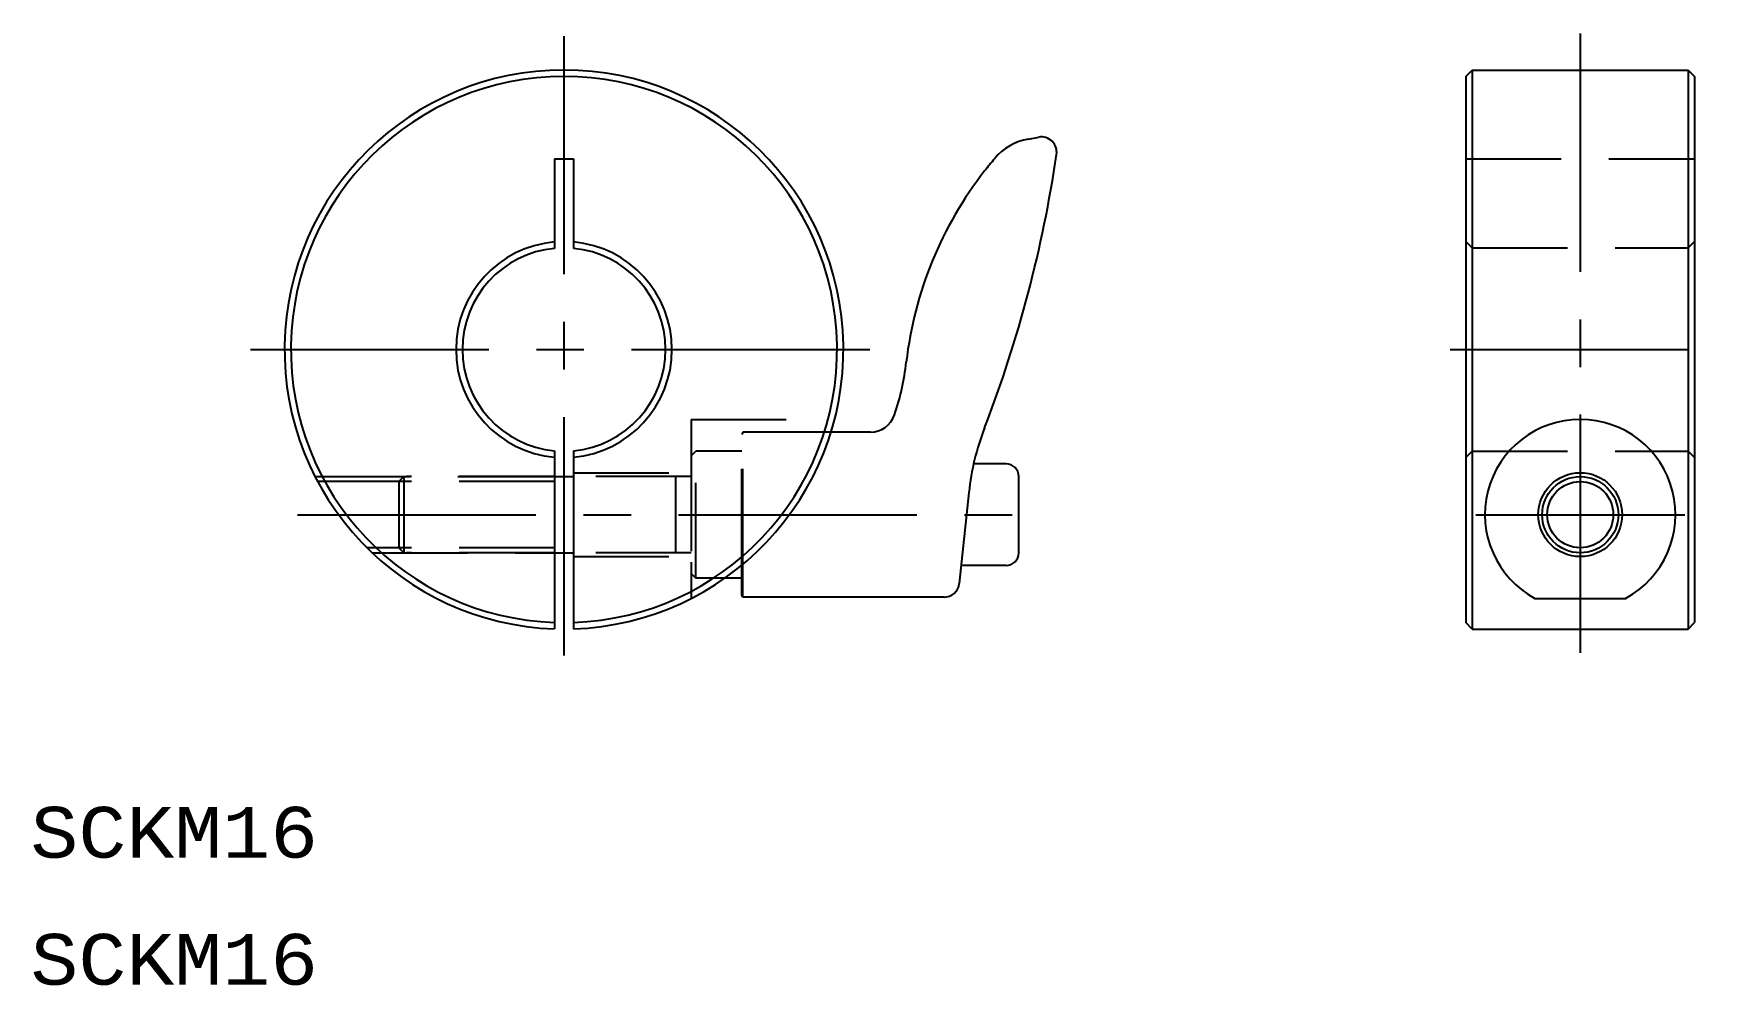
# Model space of a CAD drawing. Extents: x 20 to 152, y 20 to 95.
import ezdxf
from ezdxf.enums import TextEntityAlignment as Align

# ---------------------------------------------------------------- set-up
doc = ezdxf.new("R2010")
doc.units = 0
doc.header["$LTSCALE"] = 15
doc.linetypes.add('CENTER', pattern=[2, 1.25, -0.25, 0.25, -0.25])
doc.linetypes.add('DASHED', pattern=[0.75, 0.5, -0.25])
for name, color, linetype in [('CSLAYER1', 7, 'CONTINUOUS'), ('CSLAYER16', 7, 'CONTINUOUS'), ('CSLAYER3', 7, 'CONTINUOUS')]:
    doc.layers.add(name, color=color, linetype=linetype)
doc.styles.add('EASYDRAW_FONT', font='monotxt', dxfattribs={"height": 1, "bigfont": 'bigfont'})

# ---------------------------------------------------------------- blocks, each defined once
blk = doc.blocks.new('BLKF0000')
at = {"layer": 'CSLAYER1', "color": 3, "linetype": 'CONTINUOUS'}
for p, q in [((76.085808, 63.5), (76, 63.299237)), ((76.085808, 50.5), (76.085808, 53.100591)), ((76.085808, 50.5), (76, 50.700763))]:
    blk.add_line(p, q, dxfattribs=at)
at = {"layer": 'CSLAYER1', "color": 3, "linetype": 'DASHED'}
blk.add_line((76.085808, 53.100591), (76.085808, 63.5), dxfattribs=at)
at = {"layer": 'CSLAYER1', "color": 7, "linetype": 'CONTINUOUS'}
for p, q in [((96.8, 61), (94.285733, 61)), ((97.8, 54), (97.8, 60)), ((96.8, 53), (93.265294, 53))]:
    blk.add_line(p, q, dxfattribs=at)
for centre, start, end in [((96.8, 60), 0, 90), ((96.8, 54), 270, 360)]:
    blk.add_arc(centre, 1, start, end, dxfattribs=at)
at = {"layer": 'CSLAYER16', "color": 3, "linetype": 'CONTINUOUS'}
for p, q in [((98.567653, 86.571112), (99.376755, 86.713778)), ((86.121805, 63.5), (83.01785, 63.5)), ((93.874998, 58.745535), (93.113904, 51.57337)), ((76, 50.700763), (76, 53.100591)), ((91.920604, 50.5), (76.085808, 50.5))]:
    blk.add_line(p, q, dxfattribs=at)
at = {"layer": 'CSLAYER16', "color": 3, "linetype": 'DASHED'}
for p, q in [((83.01785, 63.5), (76.085808, 63.5)), ((76, 53.100591), (76, 63.299237))]:
    blk.add_line(p, q, dxfattribs=at)
at = {"layer": 'CSLAYER16', "color": 3, "linetype": 'CONTINUOUS'}
for centre, radius, start, end in [((99.34907, 82.139477), 4.5, 100, 140.207964), ((99.585133, 85.532009), 1.2, -8.365079, 100), ((1.836248, 99.905438), 100, 338.863766, 351.634921), ((126.626294, 59.419374), 40, 140.207964, 141.978819), ((118.748463, 65.578901), 30, 141.978819, 173.455386), ((69.074292, 71.277743), 20, 341.277451, 353.455386), ((86.121805, 65.5), 2, 270, 341.277451), ((113.76333, 56.635029), 20, 158.863766, 173.942569), ((91.920604, 51.7), 1.2, 270, 353.942569)]:
    blk.add_arc(centre, radius, start, end, dxfattribs=at)

msp = doc.modelspace()

# ---------------------------------------------------------------- linework, layer by layer
at = {"layer": 'CSLAYER1', "color": 7, "linetype": 'CONTINUOUS'}
for p, q in [((133, 91.5), (133.5, 92)), ((133, 91.5), (133, 48.499999)), ((133.5, 92), (133.5, 48)), ((133.5, 92), (150.5, 92)), ((150.5, 92), (150.5, 48)), ((150.5, 92), (151, 91.5)), ((151, 91.5), (151, 48.5)), ((61.25, 85), (61.25, 77.964766)), ((61.25, 85), (62.75, 85)), ((62.75, 85), (62.75, 77.964766)), ((61.25, 62.035234), (61.25, 48.012788)), ((62.75, 62.035234), (62.75, 48.012788)), ((61.25, 60), (62.75, 60)), ((61.25, 54), (62.75, 54)), ((76, 52), (74.649111, 52)), ((138.430145, 50.404082), (145.569855, 50.404082)), ((133.5, 48), (132.999999, 48.5)), ((133.5, 48), (150.5, 48)), ((150.5, 48), (151, 48.5))]:
    msp.add_line(p, q, dxfattribs=at)
at = {"layer": 'CSLAYER1', "color": 3, "linetype": 'DASHED'}
for p, q in [((133, 85), (151, 85)), ((133.5, 78), (133.000001, 78.499999)), ((133.5, 78), (150.5, 78)), ((151, 78.5), (150.5, 78)), ((72, 64.5), (72, 50.404082)), ((72, 64.5), (83.301408, 64.5)), ((72, 61.634144), (72.365856, 62)), ((72, 61.634144), (72, 52.365856)), ((76, 62), (72.365856, 62)), ((72.365856, 52), (72.365856, 62)), ((133, 61.500001), (133.499999, 62)), ((133.499999, 62), (150.5, 62)), ((150.5, 62), (151, 61.500001)), ((42.404082, 60), (61.25, 60)), ((61.25, 59.6), (42.613407, 59.6)), ((49.4, 60), (49, 59.6)), ((49, 59.6), (49, 54.4)), ((49.4, 60), (49.4, 54)), ((61.25, 60), (49.6, 60)), ((62.75, 60.3), (72, 60.3)), ((72, 60), (62.75, 60)), ((70.8, 54), (70.8, 60)), ((61.25, 54.4), (46.487424, 54.4)), ((49.4, 54), (49, 54.4)), ((46.900331, 54), (61.25, 54)), ((61.25, 54), (49.6, 54)), ((72, 54), (62.75, 54)), ((62.75, 53.7), (72, 53.7)), ((72, 52.365856), (72.365856, 52)), ((74.649111, 52), (72.365856, 52))]:
    msp.add_line(p, q, dxfattribs=at)
at = {"layer": 'CSLAYER1', "color": 7, "linetype": 'CONTINUOUS'}
for radius in [3.3, 2.6]:
    msp.add_circle((142, 57), radius, dxfattribs=at)
at = {"layer": 'CSLAYER1', "color": 3, "linetype": 'CONTINUOUS'}
msp.add_circle((142, 57), 3, dxfattribs=at)
at = {"layer": 'CSLAYER1', "color": 7, "linetype": 'CONTINUOUS'}
for centre, radius, start, end in [((62, 70), 22, -88.046356, 268.046356), ((62, 70), 21.5, -88.000904, 268.000904), ((62, 70), 8.5, 95.062095, 264.9379), ((62, 70), 8, 95.379378, 264.62063), ((62, 70), 8.5, -84.93791, 84.93791), ((62, 70), 8, -84.62062, 84.620621), ((142, 57), 7.5, -61.576777, 241.576777)]:
    msp.add_arc(centre, radius, start, end, dxfattribs=at)
at = {"layer": 'CSLAYER3', "color": 1, "linetype": 'CENTER'}
for p, q in [((62, 94.676142), (62, 45.323858)), ((142, 94.873515), (142, 45.126485)), ((37.323858, 70), (86.676142, 70)), ((131.75, 70), (152.25, 70)), ((41.025921, 57), (100.532329, 57)), ((133.775, 57), (150.225, 57))]:
    msp.add_line(p, q, dxfattribs=at)

# ---------------------------------------------------------------- block references
at = {"layer": 'CSLAYER1'}
msp.add_blockref('BLKF0000', (0, 0), dxfattribs=at)

# ---------------------------------------------------------------- texts
at = {"layer": 'CSLAYER1', "color": 7, "style": 'EASYDRAW_FONT', "width": 0.998824}
for p, p2 in [((20, 30), (42.64, 30)), ((20, 20), (42.64, 20))]:
    msp.add_text('SCKM16', height=4, dxfattribs=at).set_placement(p, p2, align=Align.FIT)

doc.saveas('drawing.dxf')
